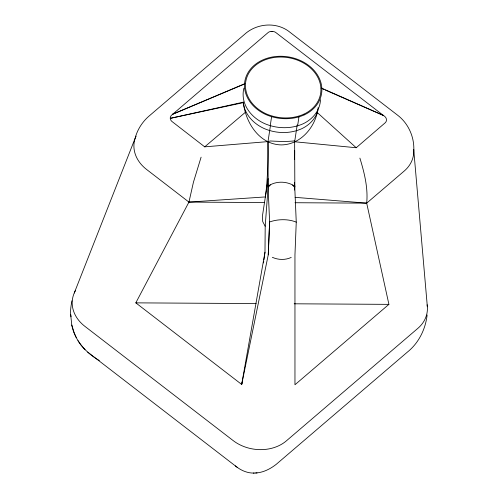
<?xml version="1.0" encoding="UTF-8"?>
<svg xmlns="http://www.w3.org/2000/svg" width="498" height="498" viewBox="0 0 498 498"><rect width="100%" height="100%" fill="white"/><g stroke="black" fill="none" stroke-linecap="round" stroke-linejoin="round"><path stroke-width="0.75" d="M71.027 316.772C69.913 311.549 71.04 306.027 71.893 300.811M294.679 150.502L294.673 152.108A57.146 6.181 -89.7 0 1 294.573 159.516M413.807 150.334C414.398 136.95 408.329 123.386 397.641 115.225L289.78 32.115C276.62 21.482 256.563 23.219 244.369 34.518L148.448 116.594C142.384 122.029 137.809 129.094 135.481 136.906M263.946 259.875L264.986 252.218L265.197 226.241L268.185 186.053L267.999 141.606L270.464 125.477M294.561 182.523L296.254 222.139L294.953 254.988L294.965 384.755L388.913 304.359L366.69 203.147C368.184 187.858 364.331 172.625 359.892 158.115M201.099 157.169L193.442 182.206L188.941 202.095L135.811 302.859L241.679 384.437L268.254 254.833L269.611 221.977L267.806 180.892M74.264 293.005L135.979 136.128A37.898 30.347 8.7 0 0 146.593 169.463L188.941 202.095L265.353 196.928L265.465 194.625M270.184 185.418L270.227 184.845C277.903 180.818 287.607 181.471 294.828 186.208L294.542 190.074M292.743 185.586L292.78 185.044M318.11 107.668C316.168 126.299 301.053 144.725 281.333 144.912C259.551 144.495 246.024 123.162 243.454 103.441L243.391 103.117M263.529 262.932L263.735 261.4M270.265 125.477L271.64 116.501M268.154 178.62L262.359 216.518L262.739 221.678L265.197 226.241M297.213 124.93L294.642 141.762L294.828 186.208L293.347 186.202M297.63 125.639L298.999 116.663M427.128 314.941C425.541 329.209 418.718 343.022 407.42 352.067L276.241 464.323C270.364 468.917 263.33 472.546 255.773 472.982M264.986 252.218L241.679 384.437L242.713 380.702M356.207 147.744L385.483 122.545A5.957 4.768 8.7 0 0 385.054 116.706L275.606 32.37A5.957 4.768 8.7 0 0 272.705 31.405L271.155 31.393A5.957 4.768 8.7 0 0 268.397 32.326L171.275 115.436A5.957 4.768 8.7 0 0 171.704 121.282L204.715 146.848L267.999 141.606L270.296 140.978C278.345 141.395 286.531 141.793 294.561 140.872L294.642 141.762L356.207 147.744L317.282 112.567M294.99 202.723L366.69 203.147L404.27 170.988A37.898 30.347 8.7 0 0 413.714 149.462L427.352 306.78M204.715 146.848L245.558 112.143M269.667 186.059L268.185 186.053L270.227 184.845M244.966 83.62L172.389 114.341L244.555 83.988M268.185 186.053L269.518 185.63M243.229 102.177L170.266 118.35L243.292 102.663M87.692 352.105L237.148 467.28C242.003 470.865 247.985 473.256 254.086 473.063M253.333 473.1L257.061 472.919M271.155 31.393L272.705 31.405M188.941 202.095L264.494 202.543M135.811 302.859L256.153 303.575M294.194 303.799L388.913 304.359M295.077 197.339L366.69 203.147M293.44 185.791L294.828 186.208M268.254 254.833L269.611 221.977A24.551 14.467 -4.2 0 1 296.254 222.139M321.11 88.208L323.961 89.453M325.381 90.076L383.777 115.592L321.608 88.127M99.332 360.521C85.93 352.858 74.768 340.57 71.793 325.063L70.648 314.419M235.361 465.885L237.148 467.28M84.996 349.752L80.744 344.784L77.981 340.7M76.25 337.557L74.084 332.577L71.793 325.063M267.999 141.606L268.03 151.952A57.146 6.181 -89.7 0 1 265.353 196.928M291.23 257.416A18.893 15.133 8.7 0 1 272.338 257.304M320.482 99.749A38.856 31.113 8.7 0 1 303.12 123.784C290.9 129.243 276.701 128.826 264.494 123.554A38.856 31.113 8.7 0 1 243.902 88.227M427.122 304.782A37.898 30.347 8.7 0 1 417.909 328.307L286.381 440.855A37.898 30.347 8.7 0 1 233.095 440.543L84.878 326.333A37.898 30.347 8.7 0 1 75.472 290.595M317.929 110.282A37.898 30.347 8.7 0 1 301.738 128.721C289.824 134.049 275.967 133.645 264.058 128.496A37.898 30.347 8.7 0 1 243.273 101.941M303.973 114.135C292.052 119.464 278.195 119.053 266.293 113.911A37.898 30.347 8.7 0 1 252.878 67.772A37.898 30.347 8.7 0 1 310.603 68.114A37.898 30.347 8.7 0 1 303.973 114.135M304.496 114.801C292.276 120.267 278.071 119.85 265.87 114.577A38.856 31.113 8.7 0 1 252.113 67.274A38.856 31.113 8.7 0 1 311.294 67.622A38.856 31.113 8.7 0 1 304.496 114.801"/></g></svg>
